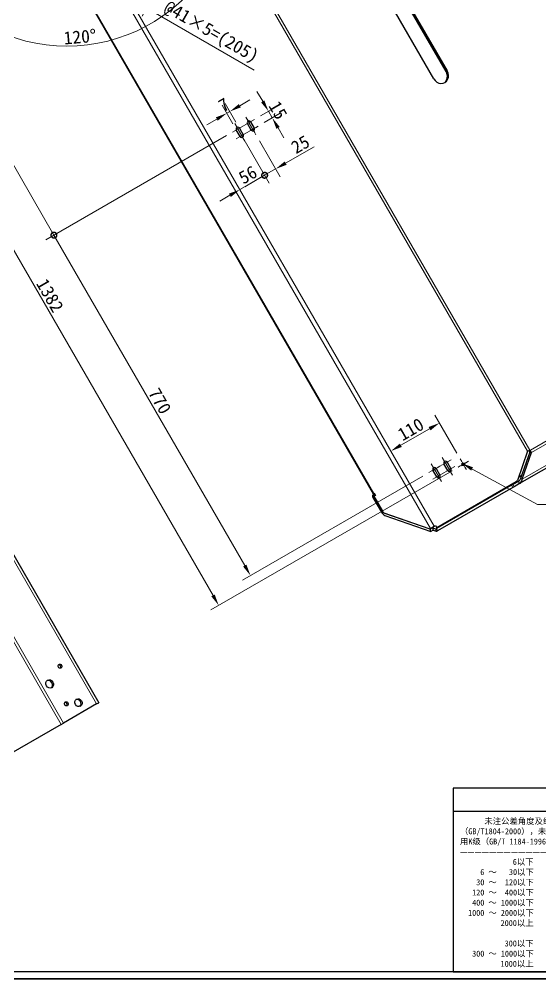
# Model space of a CAD drawing. Header units: millimetres. Extents: x 54 to 7520, y 49 to 5297.
# Drawn here: x 4991 to 6013, y 49 to 1929 of the extents above; entities that cross this region are included whole.
import ezdxf
from ezdxf.enums import TextEntityAlignment as Align

# ---------------------------------------------------------------- set-up
doc = ezdxf.new("R2018")
doc.units = ezdxf.units.MM
doc.header["$LTSCALE"] = 9
doc.linetypes.add('CHAIN', pattern=[0.3543, 0.2362, -0.0295, 0.0591, -0.0295])
for name, color, linetype, lineweight in [('1', 7, 'Continuous', 18), ('可见 (ISO)', 7, 'Continuous', 25), ('可见窄的 (ISO)', 7, 'Continuous', 18), ('图框 (ISO)', 7, 'Continuous', 35), ('标题 (ISO)', 7, 'Continuous', 25)]:
    doc.layers.add(name, color=color, linetype=linetype, lineweight=lineweight)
for name, color, linetype, lineweight, true_color in [('中心标记 (ISO)', 1, 'CHAIN', 18, 0xff0000), ('尺寸 (ISO)', 7, 'Continuous', 18, 0x008000), ('符号 (ISO)', 7, 'Continuous', 18, 0x008000)]:
    doc.layers.add(name, color=color, linetype=linetype, lineweight=lineweight, true_color=true_color)
doc.styles.get("Standard").update_dxf_attribs({"font": 'simfang.ttf'})
doc.styles.add('文本样式164', font='SimSun.ttf')
doc.styles.add('最新国标', font='simfang.ttf')
doc.styles.add('注释文本 (ISO)', font='simfang.ttf')
doc.dimstyles.new('默认 (GB)', dxfattribs={"dimscale": 9, "dimtxt": 2.8, "dimasz": 2.5, "dimexe": 2, "dimexo": 1.5, "dimgap": 0.5, "dimtad": 1, "dimtoh": 1, "dimdsep": 46, "dimtxsty": '最新国标', "dimcen": 0.09, "dimdle": 10, "dimclrd": 256, "dimclre": 256, "dimclrt": 256, "dimazin": 2, "dimtfac": 0.535714, "dimtdec": 3, "dimtmove": 0, "dimatfit": 3, "dimfxl": 0, "dimtolj": 1, "dimlwd": -1, "dimlwe": -1, "dimarcsym": 0})
doc.dimstyles.new('默认 (GB)$7', dxfattribs={"dimscale": 9, "dimtxt": 2.8, "dimasz": 2.5, "dimexe": 2, "dimexo": 1.5, "dimgap": 0.5, "dimtad": 1, "dimtoh": 1, "dimdsep": 46, "dimtxsty": '最新国标', "dimcen": 0.09, "dimdle": 10, "dimclrd": 256, "dimclre": 256, "dimclrt": 256, "dimazin": 2, "dimtfac": 0.535714, "dimtdec": 3, "dimtmove": 0, "dimatfit": 3, "dimfxl": 0, "dimtolj": 1, "dimlwd": -1, "dimlwe": -1, "dimarcsym": 0})

# ---------------------------------------------------------------- blocks, each defined once
blk = doc.blocks.new('图框 最新国标')
at = {"layer": '图框 (ISO)', "color": 7, "linetype": 'Continuous', "lineweight": 25}
for q in [(6, 7), (18, 7)]:
    blk.add_line((834, 7), q, dxfattribs=at)
at = {"layer": '图框 (ISO)'}
blk.add_line((835.5, 5.5), (6, 5.5), dxfattribs=at)
at = {"layer": '图框 (ISO)', "lineweight": 30}
blk.add_attdef('零件代号', text='', height=2.5, rotation=180, dxfattribs=at).set_placement((35.5, 583), align=Align.MIDDLE_CENTER)
blk = doc.blocks.new('标题栏 最新国标')
at = {"layer": '标题 (ISO)'}
for p, q in [((381.98, -183.84), (196.98, -183.84)), ((196.98, -183.84), (196.98, -223.84)), ((254.48, -183.84), (254.48, -188.84)), ((269.48, -183.84), (269.48, -188.84)), ((281.48, -188.09), (281.48, -184.59)), ((281.48, -184.59), (286.48, -185.34)), ((286.48, -185.34), (286.48, -187.34)), ((289.48, -183.84), (289.48, -188.84)), ((381.98, -223.84), (381.98, -183.84)), ((383.48, -183.84), (383.48, -225.34)), ((286.48, -187.34), (281.48, -188.09)), ((196.98, -188.84), (381.98, -188.84)), ((232.98, -188.84), (232.98, -223.84)), ((321.98, -188.84), (321.98, -223.84)), ((321.98, -193.84), (381.98, -193.84)), ((321.98, -198.84), (381.98, -198.84)), ((351.98, -198.84), (351.98, -208.84)), ((321.98, -203.84), (232.98, -203.84)), ((321.98, -203.84), (381.98, -203.84)), ((321.98, -208.84), (381.98, -208.84)), ((321.98, -218.84), (381.98, -218.84)), ((196.98, -223.84), (381.98, -223.84)), ((383.48, -225.34), (196.98, -225.34))]:
    blk.add_line(p, q, dxfattribs=at)
at = {"layer": '标题 (ISO)', "linetype": 'CHAIN', "ltscale": 5.000333}
blk.add_line((274.98, -184.09), (274.98, -188.59), dxfattribs=at)
at = {"layer": '标题 (ISO)', "linetype": 'CHAIN', "ltscale": 15.834605}
blk.add_line((272.73, -186.34), (286.98, -186.34), dxfattribs=at)
at = {"layer": '标题 (ISO)'}
for radius in [1.75, 1]:
    blk.add_circle((274.98, -186.34), radius, dxfattribs=at)
at = {"layer": '1', "style": '文本样式164'}
for s, p in [('UNIT: mm', (261.98, -186.34)), ('材 料', (299.48, -186.34)), ('设 计', (327.98, -191.34)), ('制 图', (327.98, -196.34)), ('比 例', (327.98, -201.34)), ('重 量', (357.98, -201.34)), ('共 9  张', (336.98, -206.34)), ('第 5  张', (366.98, -206.34))]:
    blk.add_text(s, height=2, dxfattribs=at).set_placement(p, align=Align.MIDDLE_CENTER)
at = {"layer": '标题 (ISO)', "style": '注释文本 (ISO)'}
for s, insert, char_height, attachment_point, line_spacing_factor in [('\\fSimSun|b0|i0;{\\H1.3000;      未注公差角度及线性公差使用m\\P}\\fSimSun|b0|i0;{\\H1.3000;（GB/T1804-2000），未注形位公差使\\P}\\fSimSun|b0|i0;{\\H1.3000;用K级（GB/T 1184-1996）。\\P}\\fSimSun|b0|i0;{\\H1.3000;—————————————————\\P}\\fSimSun|b0|i0;{\\H1.3000;             6以下    ±0.05 mm\\P}\\fSimSun|b0|i0;{\\H1.3000;     6 ～   30以下    ±0.10 mm\\P}\\fSimSun|b0|i0;{\\H1.3000;    30 ～  120以下    ±0.15 mm\\P}\\fSimSun|b0|i0;{\\H1.3000;   120 ～  400以下    ±0.20 mm\\P}\\fSimSun|b0|i0;{\\H1.3000;   400 ～ 1000以下    ±0.30 mm\\P}\\fSimSun|b0|i0;{\\H1.3000;  1000 ～ 2000以下    ±0.50 mm\\P}\\fSimSun|b0|i0;{\\H1.3000;          2000以上    ±0.80 mm\\P}\\fSimSun|b0|i0;{\\H1.3000;\\P}\\fSimSun|b0|i0;{\\H1.3000;           300以下    ±30′\\P}\\fSimSun|b0|i0;{\\H1.3000;   300 ～ 1000以下    ±15′\\P}\\fSimSun|b0|i0;{\\H1.3000;          1000以上    ±5′}', (198.48, -206.63), 1.3, 4, 1.023913), ('\\pxsm0.94;\\fMicrosoft YaHei|b0|i0;{\\H3.5000;蓝探科工业自动化（江苏）有限公司\\P}\\fArial|b0|i0;{\\H2.5000;Lantech Industrial Automation (Jiangsu) Co., Ltd}\\fFangSong|b0|i0;{\\H2.5000;.}', (277.48, -213.84), 2, 5, 0.978695)]:
    blk.add_mtext(s, dxfattribs=dict(at, insert=insert, char_height=char_height, attachment_point=attachment_point, line_spacing_factor=line_spacing_factor))
at = {"layer": '标题 (ISO)', "attachment_point": 5, "style": '注释文本 (ISO)'}
for s, insert, char_height in [('\\fFangSong|b0|i0;LIA023', (357.98, -196.34), 2), ('\\fFangSong|b0|i0;零件号', (327.98, -211.84), 2), ('\\fSimSun|b0|i0;{\\H1.6000;未经蓝探科事先书面同意，严禁复制或发布此文件。}', (351.98, -221.34), 1.6)]:
    blk.add_mtext(s, dxfattribs=dict(at, insert=insert, char_height=char_height))
at = {"layer": '标题 (ISO)', "lineweight": 30, "flags": 104}
for tag, height, p in [('材料', 2, (324.48, -186.34)), ('设计人', 2, (357.98, -191.34)), ('库存编号', 3.5, (277.48, -196.34)), ('视图比例', 2, (342.98, -201.34)), ('质量\\P3;', 2, (372.98, -201.34)), ('零件代号', 3.5, (357.98, -213.84))]:
    blk.add_attdef(tag, text='', height=height, dxfattribs=at).set_placement(p, align=Align.MIDDLE_CENTER)
blk = doc.blocks.new('*D101')
at = {"layer": 'Defpoints', "color": 0, "transparency": 16777216}
for p in [(5084.4, 2205.1), (5072.7, 2198.3), (5118.8, 2185.2), (4972, 1896.3)]:
    blk.add_point(p, dxfattribs=at)
at = {"layer": '尺寸 (ISO)', "color": 116, "true_color": 0x00803f, "transparency": 16777216}
for p, q in [((5061, 2191.6), (4784.2, 2031.8)), ((5130.5, 2178.4), (5384.5, 2031.8))]:
    blk.add_line(p, q, dxfattribs=at)
blk.add_arc((5084.4, 2205.1), 328.6, 213.9241, 326.0759, dxfattribs=at)
for points in [[(4808.6, 2019.7), (4814.9, 2023.7), (4799.8, 2040.8)], [(5353.9, 2023.7), (5360.2, 2019.7), (5369, 2040.8)]]:
    blk.add_solid(points, dxfattribs=at)
at = {"layer": '尺寸 (ISO)', "transparency": 16777216, "insert": (5110.3, 1894.8), "char_height": 25.2, "attachment_point": 5, "rotation": 4.774, "style": '最新国标'}
blk.add_mtext('\\A1;120°', dxfattribs=at)
blk = doc.blocks.new('*D105')
at = {"layer": 'Defpoints', "color": 0, "transparency": 16777216}
for p in [(5125.4, 2160.6), (5302.9, 2058.1), (5241.1, 1951)]:
    blk.add_point(p, dxfattribs=at)
at = {"layer": '尺寸 (ISO)', "color": 116, "true_color": 0x00803f, "transparency": 16777216}
for p, q in [((5118.6, 2148.9), (5054.6, 2037.9)), ((5083, 2042.3), (5221.6, 1962.3)), ((5296.2, 2046.4), (5232.1, 1935.4)), ((5241.1, 1951), (5451.7, 1829.4))]:
    blk.add_line(p, q, dxfattribs=at)
for points in [[(5084.9, 2045.5), (5081.2, 2039), (5063.6, 2053.5)], [(5223.5, 1965.5), (5219.7, 1959), (5241.1, 1951)]]:
    blk.add_solid(points, dxfattribs=at)
at = {"layer": '尺寸 (ISO)', "transparency": 16777216, "insert": (5366.6, 1902.7), "char_height": 25.2, "attachment_point": 5, "rotation": 330, "style": '最新国标'}
blk.add_mtext('\\A1;\\fFangSong|b0|i0;@41×5=(205)', dxfattribs=at)
blk = doc.blocks.new('*D113')
at = {"layer": 'Defpoints', "color": 0, "transparency": 16777216}
for p in [(5452, 1733.1), (5486.9, 1736), (5459.5, 1720.1)]:
    blk.add_point(p, dxfattribs=at)
at = {"layer": '尺寸 (ISO)', "color": 116, "true_color": 0x00803f, "transparency": 16777216}
for p, q in [((5468.2, 1768.5), (5456.9, 1788)), ((5463.7, 1739.9), (5495, 1758)), ((5479.4, 1749), (5486.9, 1736)), ((5471.2, 1726.9), (5502.5, 1745)), ((5498.2, 1716.5), (5509.4, 1697))]:
    blk.add_line(p, q, dxfattribs=at)
for points in [[(5471.4, 1770.3), (5464.9, 1766.6), (5479.4, 1749)], [(5501.4, 1718.4), (5494.9, 1714.6), (5486.9, 1736)]]:
    blk.add_solid(points, dxfattribs=at)
at = {"layer": '尺寸 (ISO)', "transparency": 16777216, "insert": (5498.1, 1751.1), "char_height": 25.2, "attachment_point": 5, "rotation": 300, "style": '最新国标'}
blk.add_mtext('\\A1;15', dxfattribs=at)
blk = doc.blocks.new('*D114')
at = {"layer": 'Defpoints', "color": 0, "transparency": 16777216}
for p in [(5074.8, 2199.5), (5850.6, 1051.6), (5382, 781.1)]:
    blk.add_point(p, dxfattribs=at)
at = {"layer": '尺寸 (ISO)', "color": 116, "true_color": 0x00803f, "transparency": 16777216}
for p, q in [((5063.1, 2192.7), (4675.4, 1969)), ((4702.3, 1958.5), (5370.8, 800.6)), ((5838.9, 1044.9), (5366.4, 772.1))]:
    blk.add_line(p, q, dxfattribs=at)
for points in [[(4705.5, 1960.3), (4699, 1956.6), (4691, 1978)], [(5374, 802.5), (5367.5, 798.7), (5382, 781.1)]]:
    blk.add_solid(points, dxfattribs=at)
at = {"layer": '尺寸 (ISO)', "transparency": 16777216, "insert": (5051.5, 1388.2), "char_height": 25.2, "attachment_point": 5, "rotation": 300, "style": '最新国标'}
blk.add_mtext('\\A1;1382', dxfattribs=at)
blk = doc.blocks.new('*D115')
at = {"layer": 'Defpoints', "color": 0, "transparency": 16777216}
for p in [(5814.4, 1138.4), (5855.3, 1067.6), (5739, 1048.9)]:
    blk.add_point(p, dxfattribs=at)
at = {"layer": '尺寸 (ISO)', "color": 116, "true_color": 0x00803f, "transparency": 16777216}
for p, q in [((5848.5, 1079.3), (5805.4, 1154)), ((5738.6, 1094.7), (5794.9, 1127.2))]:
    blk.add_line(p, q, dxfattribs=at)
for points in [[(5793, 1130.4), (5796.8, 1123.9), (5814.4, 1138.4)], [(5736.7, 1097.9), (5740.5, 1091.4), (5719.1, 1083.4)]]:
    blk.add_solid(points, dxfattribs=at)
at = {"layer": '尺寸 (ISO)', "transparency": 16777216, "insert": (5758.1, 1125.9), "char_height": 25.2, "attachment_point": 5, "rotation": 30, "style": '最新国标'}
blk.add_mtext('\\A1;110', dxfattribs=at)
blk = doc.blocks.new('_DotSmall')
at = {"color": 0, "linetype": 'ByBlock', "const_width": 0.5}
blk.add_lwpolyline([(-0.0625, 0, 1), (0.0625, 0, 1)], format="xyb", close=True, dxfattribs=at)
blk = doc.blocks.new('*D117')
at = {"layer": 'Defpoints', "color": 0, "transparency": 16777216}
for p in [(5074.8, 2199.5), (5408.7, 1708.1), (5059.2, 1506.4)]:
    blk.add_point(p, dxfattribs=at)
at = {"layer": '尺寸 (ISO)', "color": 116, "true_color": 0x00803f, "transparency": 16777216}
for p, q in [((5063.1, 2192.7), (4747.4, 2010.5)), ((4774.2, 2000), (5059.2, 1506.4)), ((5397, 1701.4), (5043.6, 1497.4))]:
    blk.add_line(p, q, dxfattribs=at)
blk.add_solid([(4777.5, 2001.9), (4771, 1998.1), (4763, 2019.5)], dxfattribs=at)
at = {"layer": '尺寸 (ISO)', "color": 116, "true_color": 0x00803f, "transparency": 16777216, "xscale": 22.5, "yscale": 22.5, "zscale": 22.5, "rotation": 299.9999999999889}
blk.add_blockref('_DotSmall', (5059.2, 1506.4), dxfattribs=at)
at = {"layer": '尺寸 (ISO)', "transparency": 16777216, "insert": (4926.1, 1771.7), "char_height": 25.2, "attachment_point": 5, "rotation": 300, "style": '最新国标'}
blk.add_mtext('\\A1;592.5', dxfattribs=at)
blk = doc.blocks.new('*D118')
at = {"layer": 'Defpoints', "color": 0, "transparency": 16777216}
for p in [(5408.7, 1708.1), (5793.7, 1041.3), (5444.2, 839.5)]:
    blk.add_point(p, dxfattribs=at)
at = {"layer": '尺寸 (ISO)', "color": 116, "true_color": 0x00803f, "transparency": 16777216}
for p, q in [((5397, 1701.4), (5043.6, 1497.4)), ((5059.2, 1506.4), (5433, 859)), ((5782, 1034.5), (5428.6, 830.5))]:
    blk.add_line(p, q, dxfattribs=at)
blk.add_solid([(5436.2, 860.9), (5429.7, 857.1), (5444.2, 839.5)], dxfattribs=at)
at = {"layer": '尺寸 (ISO)', "color": 116, "true_color": 0x00803f, "transparency": 16777216, "xscale": 22.5, "yscale": 22.5, "zscale": 22.5, "rotation": 119.9999999999889}
blk.add_blockref('_DotSmall', (5059.2, 1506.4), dxfattribs=at)
at = {"layer": '尺寸 (ISO)', "transparency": 16777216, "insert": (5266.7, 1181.5), "char_height": 25.2, "attachment_point": 5, "rotation": 300, "style": '最新国标'}
blk.add_mtext('\\A1;770', dxfattribs=at)
blk = doc.blocks.new('*D119')
at = {"layer": 'Defpoints', "color": 0, "transparency": 16777216}
for p in [(5427, 1701.4), (5454.9, 1703.1), (5471.9, 1623.6)]:
    blk.add_point(p, dxfattribs=at)
at = {"layer": '尺寸 (ISO)', "color": 116, "true_color": 0x00803f, "transparency": 16777216}
for p, q in [((5433.8, 1689.7), (5480.9, 1608.1)), ((5461.7, 1691.4), (5502.5, 1620.6)), ((5513, 1647.4), (5568.6, 1679.5)), ((5471.9, 1623.6), (5493.5, 1636.1)), ((5471.9, 1623.6), (5432.9, 1601.1))]:
    blk.add_line(p, q, dxfattribs=at)
blk.add_solid([(5511.1, 1650.6), (5514.9, 1644.1), (5493.5, 1636.1)], dxfattribs=at)
at = {"layer": '尺寸 (ISO)', "color": 116, "true_color": 0x00803f, "transparency": 16777216, "xscale": 22.5, "yscale": 22.5, "zscale": 22.5, "rotation": 29.99999999998897}
blk.add_blockref('_DotSmall', (5471.9, 1623.6), dxfattribs=at)
at = {"layer": '尺寸 (ISO)', "transparency": 16777216, "insert": (5541.9, 1684), "char_height": 25.2, "attachment_point": 5, "rotation": 30, "style": '最新国标'}
blk.add_mtext('\\A1;25', dxfattribs=at)
blk = doc.blocks.new('*D120')
at = {"layer": 'Defpoints', "color": 0, "transparency": 16777216}
for p in [(5427, 1701.4), (5423.4, 1595.6), (5429.3, 1585.4)]:
    blk.add_point(p, dxfattribs=at)
at = {"layer": '尺寸 (ISO)', "color": 116, "true_color": 0x00803f, "transparency": 16777216}
for p, q in [((5433.8, 1689.7), (5480.9, 1608.1)), ((5471.9, 1623.6), (5442.9, 1606.9)), ((5423.4, 1595.6), (5442.9, 1606.9)), ((5403.9, 1584.4), (5384.4, 1573.1))]:
    blk.add_line(p, q, dxfattribs=at)
blk.add_solid([(5402, 1587.6), (5405.8, 1581.1), (5423.4, 1595.6)], dxfattribs=at)
at = {"layer": '尺寸 (ISO)', "color": 116, "true_color": 0x00803f, "transparency": 16777216, "xscale": 22.5, "yscale": 22.5, "zscale": 22.5, "rotation": 209.9999999999889}
blk.add_blockref('_DotSmall', (5471.9, 1623.6), dxfattribs=at)
at = {"layer": '尺寸 (ISO)', "transparency": 16777216, "insert": (5438.9, 1624.5), "char_height": 25.2, "attachment_point": 5, "rotation": 30, "style": '最新国标'}
blk.add_mtext('\\A1;56', dxfattribs=at)
blk = doc.blocks.new('*D121')
at = {"layer": 'Defpoints', "color": 0, "transparency": 16777216}
for p in [(5403.8, 1748.6), (5416.5, 1712.6), (5422.5, 1716.1)]:
    blk.add_point(p, dxfattribs=at)
at = {"layer": '尺寸 (ISO)', "color": 116, "true_color": 0x00803f, "transparency": 16777216}
for p, q in [((5423.3, 1759.8), (5442.8, 1771.1)), ((5409.7, 1724.3), (5388.7, 1760.7)), ((5415.8, 1727.8), (5394.8, 1764.2)), ((5397.7, 1745.1), (5403.8, 1748.6)), ((5378.3, 1733.8), (5358.8, 1722.6))]:
    blk.add_line(p, q, dxfattribs=at)
for points in [[(5421.4, 1763.1), (5425.2, 1756.6), (5403.8, 1748.6)], [(5376.4, 1737.1), (5380.1, 1730.6), (5397.7, 1745.1)]]:
    blk.add_solid(points, dxfattribs=at)
at = {"layer": '尺寸 (ISO)', "transparency": 16777216, "insert": (5392.1, 1761.8), "char_height": 25.2, "attachment_point": 5, "rotation": 30, "style": '最新国标'}
blk.add_mtext('\\A1;7', dxfattribs=at)

msp = doc.modelspace()

# ---------------------------------------------------------------- linework, layer by layer
at = {"layer": '中心标记 (ISO)', "ltscale": 3.086587}
for p, q in [((5451.9769, 1733.1264), (5430.3263, 1720.6264)), ((5430.3263, 1720.6264), (5408.6757, 1708.1264)), ((5459.4769, 1720.136), (5437.8263, 1707.636)), ((5437.8263, 1707.636), (5416.1757, 1695.136)), ((5815.3264, 1053.7866), (5793.6758, 1041.2866)), ((5836.9771, 1066.2866), (5815.3264, 1053.7866)), ((5844.4771, 1053.2962), (5822.8264, 1040.7962)), ((5822.8264, 1040.7962), (5801.1758, 1028.2962)), ((5822.8264, 1040.7962), (5801.1758, 1028.2962))]:
    msp.add_line(p, q, dxfattribs=at)
at = {"layer": '中心标记 (ISO)', "ltscale": 4.321262}
for p, q in [((5434.9016, 1737.7017), (5452.4016, 1707.3909)), ((5437.4016, 1733.3716), (5454.9016, 1703.0607)), ((5413.251, 1725.2017), (5430.751, 1694.8909)), ((5415.751, 1720.8716), (5433.251, 1690.5607)), ((5798.2511, 1058.3619), (5815.7511, 1028.0511)), ((5800.7511, 1054.0318), (5818.2511, 1023.7209)), ((5800.7511, 1054.0318), (5818.2511, 1023.7209)), ((5819.9018, 1070.8619), (5837.4018, 1040.5511)), ((5822.4018, 1066.5318), (5839.9018, 1036.2209))]:
    msp.add_line(p, q, dxfattribs=at)
at = {"layer": '中心标记 (ISO)', "ltscale": 2.96312}
for p, q in [((5871.4088, 1063.6491), (5850.6242, 1051.6491)), ((5855.0165, 1068.0414), (5867.0165, 1047.2568))]:
    msp.add_line(p, q, dxfattribs=at)
at = {"layer": '中心标记 (ISO)', "ltscale": 2.829405}
for p, q in [((5870.9399, 1063.3784), (5851.0932, 1051.9199)), ((5855.2873, 1067.5725), (5866.7458, 1047.7258))]:
    msp.add_line(p, q, dxfattribs=at)
at = {"layer": '可见 (ISO)'}
for p, q in [((5827.1751, 1826.7716), (5585.6751, 2245.0618)), ((5587.8402, 2246.3118), (5829.3402, 1828.0216)), ((5803.0902, 1812.8661), (5561.5902, 2231.1564)), ((5012.3017, 2163.4399), (5684.3018, 999.5015)), ((4450.0645, 1797.9761), (5147.2743, 590.3732)), ((5423.9699, 1699.636), (5416.4699, 1712.6264)), ((5422.5321, 1716.1264), (5430.0321, 1703.136)), ((5445.6205, 1712.136), (5438.1205, 1725.1264)), ((5444.1827, 1728.6264), (5451.6827, 1715.636)), ((7020.89, 1625.6888), (5971.3252, 1019.7222)), ((5986.7711, 1082.9297), (5966.8909, 1025.5405)), ((5991.1906, 1081.3988), (5973.2002, 1029.465)), ((5976.3252, 1028.3825), (5994.3156, 1080.3162)), ((5986.7711, 1082.9297), (5991.1013, 1085.4297)), ((5989.454, 1083.2829), (5988.9362, 1084.1797)), ((5989.454, 1083.2829), (5991.619, 1084.5329)), ((5991.1013, 1085.4297), (5991.619, 1084.5329)), ((5991.1906, 1081.3988), (5994.3156, 1080.3162)), ((5991.619, 1084.5329), (5992.3957, 1084.9813)), ((5830.6207, 1045.2962), (5823.1207, 1058.2866)), ((5829.1829, 1061.7866), (5836.6829, 1048.7962)), ((5808.97, 1032.7962), (5801.47, 1045.7866)), ((5807.5322, 1049.2866), (5815.0322, 1036.2962)), ((5975.1857, 1035.1968), (5968.9986, 1031.6247)), ((5955.6383, 1016.4389), (5808.2537, 931.3464)), ((5964.6664, 1022.847), (5808.901, 932.9158)), ((5955.6383, 1016.4389), (5957.8033, 1017.6889)), ((5968.8252, 1024.0524), (5957.8033, 1017.6889)), ((5971.3252, 1019.7222), (5960.3033, 1013.3588)), ((5968.8252, 1024.0524), (5971.3252, 1019.7222)), ((5973.2002, 1029.465), (5973.521, 1029.3539)), ((5973.521, 1029.3539), (5976.3252, 1028.3825)), ((5684.3018, 999.5015), (5685.4621, 1000.1713)), ((5687.0541, 999.9139), (5685.3915, 998.9539)), ((5685.4621, 1000.1713), (5686.5446, 1000.7963)), ((5689.0446, 996.4662), (5686.0135, 994.7162)), ((5686.5446, 1000.7963), (5689.0446, 996.4662)), ((5958.1383, 1012.1088), (5810.7537, 927.0162)), ((5960.3033, 1013.3588), (5958.1383, 1012.1088)), ((5684.1415, 992.4588), (5700.8307, 963.5521)), ((5686.0135, 994.7162), (5702.7792, 965.6771)), ((5702.9958, 964.8021), (5686.3065, 993.7088)), ((5796.3715, 930.4558), (5706.2434, 961.6771)), ((5706.6763, 961.9271), (5795.7224, 931.0807)), ((5707.3259, 957.3021), (5797.454, 926.0808)), ((5796.7359, 931.6658), (5795.7224, 931.0807)), ((5800.8715, 933.0539), (5796.3715, 930.4558)), ((5797.454, 926.0808), (5796.3715, 930.4558)), ((5796.7359, 931.6658), (5804.2359, 935.996)), ((5801.954, 928.6789), (5797.454, 926.0808)), ((5800.8715, 933.0539), (5801.954, 928.6789)), ((5800.8715, 933.0539), (5806.4965, 931.1053)), ((5801.954, 928.6789), (5807.579, 926.7303)), ((5804.2359, 935.996), (5806.401, 937.246)), ((5806.401, 937.246), (5808.901, 932.9158)), ((5808.2537, 931.3464), (5807.914, 931.1502)), ((5810.7537, 927.0162), (5808.2537, 931.3464)), ((5810.7537, 927.0162), (5810.414, 926.8201)), ((5142.9442, 587.8732), (5078.034, 550.3973)), ((5142.9442, 587.8732), (5147.2743, 590.3732)), ((5073.7038, 547.8973), (4941.0244, 471.2948)), ((5073.7038, 547.8973), (5078.034, 550.3973))]:
    msp.add_line(p, q, dxfattribs=at)
msp.add_circle((5861.0165, 1057.6491), 2.4585, dxfattribs=at)
for centre, radius, start, end in [((5441.1516, 1726.8764), 3.5, 30, 210), ((5419.501, 1714.3764), 3.5, 30, 210), ((5448.6516, 1713.886), 3.5, 210, 30), ((5427.001, 1701.386), 3.5, 210, 30), ((5826.1518, 1060.0366), 3.5, 30, 210), ((5804.5011, 1047.5366), 3.5, 30, 210), ((5812.0011, 1034.5462), 3.5, 210, 30), ((5833.6518, 1047.0462), 3.5, 210, 30), ((5962.1664, 1027.1771), 5, 300, 340.8933946)]:
    msp.add_arc(centre, radius, start, end, dxfattribs=at)
for centre, major_axis, ratio, start_param, end_param in [((5816.2152, 1820.4439), (8.75, -15.1554), 0.866025404, 4.71238898, 7.853981634), ((5814.0501, 1819.1939), (8.75, -15.1554), 0.866025404, 0.08257241, 1.570796327), ((5988.0656, 1082.4813), (2.5, -4.3301), 0.5, 1.047197551, 1.570796327), ((5988.0656, 1082.4813), (-5, 8.6603), 0.5, 4.188790205, 4.71238898), ((5687.8915, 994.6238), (-2.5, 4.3301), 0.866025404, 0, 1.570796327), ((5690.0565, 995.8738), (-2.5, 4.3301), 0.866025404, 0.134386264, 1.570796327), ((5705.1608, 966.0521), (5, -8.6603), 0.5, 4.71238898, 5.759586532), ((5705.3773, 967.1771), (-3, 5.1962), 0.5, 1.570796327, 2.617993878), ((5705.1608, 966.0521), (-2.5, 4.3301), 0.5, 1.570796327, 2.617993878), ((5805.414, 935.4803), (2.5, -4.3301), 0.5, 5.759586532, 6.283185307), ((5805.414, 935.4803), (5, -8.6603), 0.5, 5.759586532, 6.283185307), ((5068.8593, 660.5703), (2.094, -3.6269), 0.866025404, 0.351861203, 2.78973145), ((5048.8593, 625.9293), (4.25, -7.3612), 0.866025404, 0.170635752, 2.970956901), ((5081.3593, 586.9582), (2.094, -3.6269), 0.866025404, 0.351861203, 2.78973145), ((5105.1093, 589.1232), (4, -6.9282), 0.866025404, 0.181415434, 2.96017722)]:
    msp.add_ellipse(centre, major_axis=major_axis, ratio=ratio, start_param=start_param, end_param=end_param, dxfattribs=at)
for centre, major_axis in [((5071.0243, 661.8203), (2.094, -3.6269)), ((5051.0243, 627.1793), (4.25, -7.3612)), ((5083.5243, 588.2082), (2.094, -3.6269)), ((5107.2743, 590.3732), (4, -6.9282))]:
    msp.add_ellipse(centre, major_axis=major_axis, ratio=0.866025404, dxfattribs=at)
for points, knots in [([(5973.2002, 1029.465), (5972.4544, 1027.542), (5971.262, 1025.786), (5969.667, 1024.6047), (5969.3968, 1024.4046), (5969.1158, 1024.2201), (5968.8252, 1024.0524)], [0, 0, 0, 0, 0.895472537, 0.895472537, 0.895472537, 1.047197551, 1.047197551, 1.047197551, 1.047197551]), ([(5971.3252, 1019.7222), (5973.3109, 1020.8687), (5974.7973, 1022.8668), (5975.6309, 1025.33), (5975.9566, 1026.2924), (5976.1863, 1027.3217), (5976.3252, 1028.3825)], [0, 0, 0, 0, 0.752999647, 0.752999647, 0.752999647, 1.047197551, 1.047197551, 1.047197551, 1.047197551])]:
    msp.add_open_spline(points, degree=3, knots=knots, dxfattribs=at)
at = {"layer": '可见窄的 (ISO)'}
for p, q in [((5074.7536, 2199.4965), (5804.2359, 935.996)), ((5796.7359, 931.6658), (5067.2536, 2195.1663)), ((5013.4619, 2164.1097), (5685.4621, 1000.1713)), ((5986.7711, 1082.9297), (5443.2792, 2024.2854)), ((5447.6093, 2026.7854), (5991.1013, 1085.4297)), ((5073.7038, 547.8973), (4291.7038, 1902.3611)), ((4296.0339, 1904.8611), (5078.034, 550.3973)), ((5829.3402, 1828.0216), (5827.1751, 1826.7716)), ((5142.9442, 587.8732), (4443.2343, 1799.8063)), ((5992.3957, 1084.9813), (7011.2249, 1673.2026)), ((7013.1448, 1668.5376), (5994.3156, 1080.3162)), ((5976.3252, 1028.3825), (7022.14, 1632.1839)), ((5863.4669, 1057.4502), (5859.9636, 1055.4275)), ((5806.4965, 931.1053), (5971.4478, 1026.34)), ((5955.6383, 1016.4389), (5958.1383, 1012.1088)), ((5960.3033, 1013.3588), (5957.8033, 1017.6889)), ((5684.1415, 992.4588), (5686.3065, 993.7088)), ((5703.2395, 964.9428), (5702.9958, 964.8021)), ((5706.6764, 961.9271), (5706.2434, 961.6771)), ((5807.579, 926.7303), (5806.4965, 931.1053)), ((5807.914, 931.1502), (5810.414, 926.8201))]:
    msp.add_line(p, q, dxfattribs=at)
msp.add_arc((5861.0165, 1057.6491), 3, 110, 20, dxfattribs=at)

# ---------------------------------------------------------------- block references
at = {"xscale": 9, "yscale": 9, "zscale": 9}
msp.add_blockref('图框 最新国标', (0, 0), dxfattribs=at)
ref = msp.add_blockref('标题栏 最新国标', (4068.1572, 2077.5985), dxfattribs=dict(xscale=9, yscale=9, zscale=9))
lines = msp.add_mtext('7420701A01 ', dxfattribs={"layer": '标题 (ISO)', "insert": (7290, 153), "char_height": 2.5, "attachment_point": 1})
ref.add_attrib('零件代号', '', (7290, 153), dxfattribs={"flags": 104}).embed_mtext(lines)
lines = msp.add_mtext('右机壳', dxfattribs={"layer": '标题 (ISO)', "insert": (6565.5, 310.5), "char_height": 2.5, "attachment_point": 1})
ref.add_attrib('库存编号', '', (6565.5, 310.5), dxfattribs={"flags": 104}).embed_mtext(lines)
lines = msp.add_mtext('130.613 kg', dxfattribs={"layer": '标题 (ISO)', "insert": (7425, 265.5), "char_height": 2.5, "attachment_point": 1})
ref.add_attrib('质量\\P3;', '', (7425, 265.5), dxfattribs={"flags": 104}).embed_mtext(lines)
lines = msp.add_mtext('1 : 15', dxfattribs={"layer": '标题 (ISO)', "insert": (7155, 265.5), "char_height": 2.5, "attachment_point": 1})
ref.add_attrib('视图比例', '', (7155, 265.5), dxfattribs={"flags": 104}).embed_mtext(lines)
lines = msp.add_mtext('zhengxiaobo', dxfattribs={"layer": '标题 (ISO)', "insert": (7290, 355.5), "char_height": 2.5, "attachment_point": 1})
ref.add_attrib('设计人', '', (7290, 355.5), dxfattribs={"flags": 104}).embed_mtext(lines)
lines = msp.add_mtext('Q235B', dxfattribs={"layer": '标题 (ISO)', "insert": (6988.5, 400.5), "char_height": 2.5, "attachment_point": 1})
ref.add_attrib('材料', '', (6988.5, 400.5), dxfattribs={"flags": 104}).embed_mtext(lines)

# ---------------------------------------------------------------- dimensions: what is measured, and where the dimension line sits
at = {"layer": '尺寸 (ISO)', "color": 116, "true_color": 0x00803f}
for base, p1, p2, angle, override, picture, middle in [((5382.0363, 781.1098), (5074.7536, 2199.4965), (5850.6242, 1051.6491), 300, {"dimgap": 0.5, "dimtoh": 0, "dimdec": 2, "dimtol": 0, "dimlim": 0, "dimtp": 0, "dimtm": 0, "dimtdec": 3, "dimtofl": 0, "dimatfit": 1}, '*D114', (5036.5363, 1379.5335)), ((5059.2344, 1506.3764), (5074.7536, 2199.4965), (5408.6757, 1708.1264), 120, {"dimgap": 0.5, "dimtoh": 0, "dimdec": 2, "dimblk2": 'DotSmall', "dimsah": 1, "dimdle": 0, "dimtol": 0, "dimlim": 0, "dimtp": 0, "dimtm": 0, "dimtdec": 3, "dimtofl": 0, "dimtmove": 1, "dimatfit": 1}, '*D117', (4911.0631, 1763.0144)), ((5486.9361, 1735.9896), (5451.9769, 1733.1264), (5459.4769, 1720.136), 120, {"dimgap": 0.5, "dimtoh": 0, "dimdec": 2, "dimtol": 0, "dimlim": 0, "dimtp": 0, "dimtm": 0, "dimtdec": 3, "dimtofl": 1, "dimatfit": 1}, '*D113', (5483.1861, 1742.4848)), ((5403.7979, 1748.575), (5416.4699, 1712.6264), (5422.5321, 1716.1264), 30, {"dimgap": 0.5, "dimtoh": 0, "dimdec": 2, "dimtol": 0, "dimlim": 0, "dimtp": 0, "dimtm": 0, "dimtdec": 3, "dimtofl": 1, "dimatfit": 1}, '*D121', (5400.7668, 1746.825)), ((5444.2346, 839.5366), (5408.6757, 1708.1264), (5793.6758, 1041.2866), 120, {"dimgap": 0.5, "dimtoh": 0, "dimdec": 2, "dimblk1": 'DotSmall', "dimsah": 1, "dimdle": 0, "dimtol": 0, "dimlim": 0, "dimtp": 0, "dimtm": 0, "dimtdec": 3, "dimtofl": 0, "dimtmove": 1, "dimatfit": 1}, '*D118', (5251.7809, 1172.8786)), ((5423.389, 1595.6421), (5427.001, 1701.386), (5429.328, 1585.3556), 30, {"dimgap": 0.5, "dimtoh": 0, "dimdec": 2, "dimblk1": 'DotSmall', "dimsah": 1, "dimdle": 0, "dimse2": 1, "dimtol": 0, "dimlim": 0, "dimtp": 0, "dimtm": 0, "dimtdec": 3, "dimtofl": 0}, '*D120', (5447.5598, 1609.5971)), ((5471.8865, 1623.6421), (5454.9016, 1703.0607), (5427.001, 1701.386), 30, {"dimgap": 0.5, "dimtoh": 0, "dimdec": 2, "dimblk2": 'DotSmall', "dimsah": 1, "dimdle": 0, "dimtol": 0, "dimlim": 0, "dimtp": 0, "dimtm": 0, "dimtdec": 3, "dimtofl": 1, "dimatfit": 1}, '*D119', (5550.5597, 1669.0641)), ((5814.3698, 1138.4436), (5739.0343, 1048.9285), (5855.2873, 1067.5725), 210, {"dimgap": 0.5, "dimtoh": 0, "dimdec": 2, "dimse1": 1, "dimtol": 0, "dimlim": 0, "dimtp": 0, "dimtm": 0, "dimtdec": 3, "dimtofl": 0, "dimatfit": 1}, '*D115', (5766.7384, 1110.9436))]:
    dim = msp.add_linear_dim(base=base, p1=p1, p2=p2, angle=angle, dimstyle='默认 (GB)', override=override, dxfattribs=at)
    dim.commit()
    dim.dimension.update_dxf_attribs({"geometry": picture, "text_midpoint": middle, "dimtype": 160})
dim = msp.add_angular_dim_3p(base=(4972.0111, 1896.2916), center=(5084.3946, 2205.0627), p1=(5072.7032, 2198.3127), p2=(5118.8061, 2185.1952), dimstyle='默认 (GB)', override={"dimgap": 0.5, "dimtoh": 0, "dimadec": 2, "dimtol": 0, "dimlim": 0, "dimtp": 0, "dimtm": 0, "dimtdec": 2}, dxfattribs=at)
dim.commit()
dim.dimension.update_dxf_attribs({"geometry": '*D101', "text_midpoint": (5111.7414, 1877.6153), "dimtype": 165})
dim = msp.add_linear_dim(base=(5241.0923, 1951.0011), p1=(5125.3946, 2160.6067), p2=(5302.9298, 2058.1067), angle=150, text='\\fFangSong|b0|i0;@41×5=(<>)', dimstyle='默认 (GB)', override={"dimgap": 0.5, "dimtoh": 0, "dimdec": 2, "dimtol": 0, "dimlim": 0, "dimtp": 0, "dimtm": 0, "dimtdec": 3, "dimtofl": 0, "dimatfit": 2}, dxfattribs=at)
dim.commit()
dim.dimension.update_dxf_attribs({"geometry": '*D105', "text_midpoint": (5356.1351, 1884.5811), "dimtype": 160})

# ---------------------------------------------------------------- leaders
at = {"layer": '符号 (ISO)', "annotation_type": 0, "has_hookline": 1, "hookline_direction": 0, "text_width": 208.0568}
msp.add_leader([(5858.4136, 1059.1408), (6006.5209, 978.5425), (6029.0209, 978.5425)], dimstyle='默认 (GB)$7', override={"dimgap": 0, "dimtad": 1}, dxfattribs=at)

doc.saveas('drawing.dxf')
